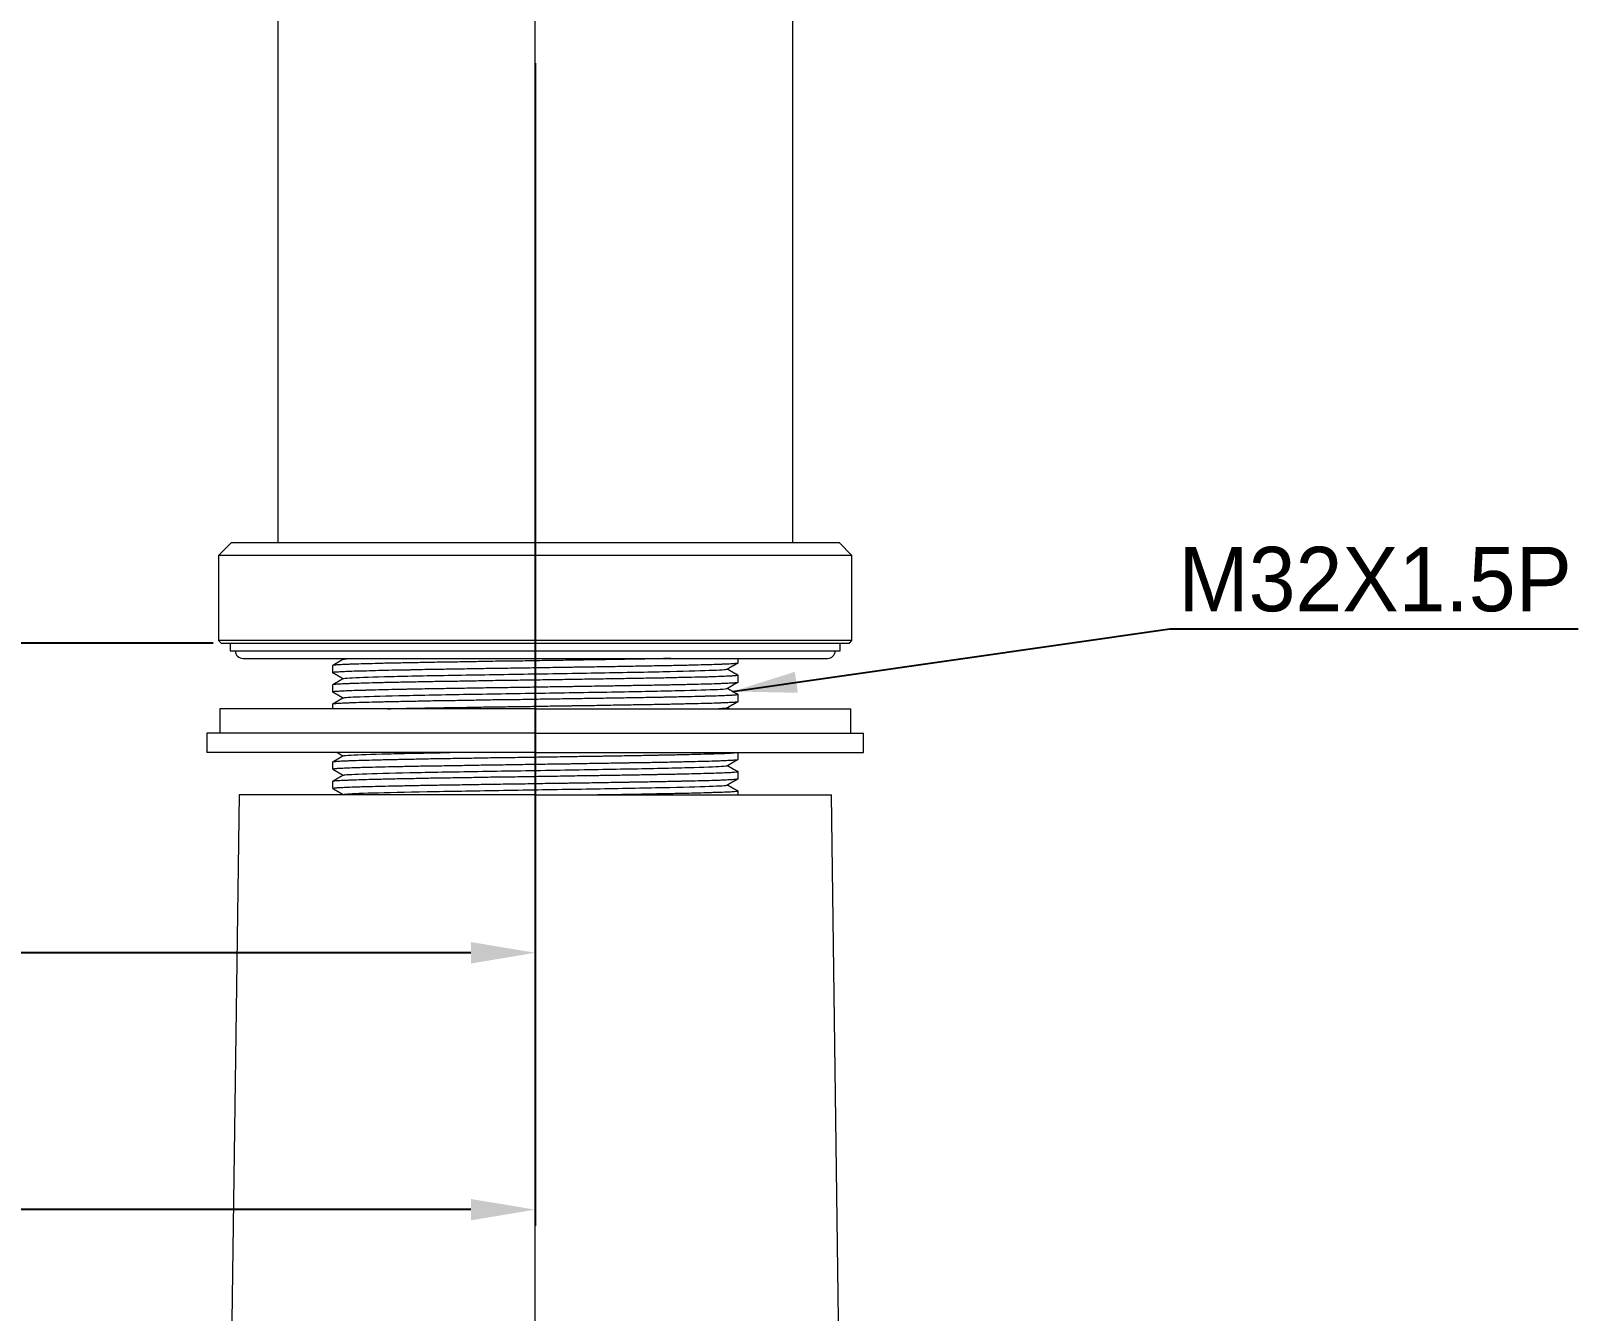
# Model space of a CAD drawing. Extents: x 11219 to 12060, y -16047 to -15452.
# Drawn here: x 11665.8 to 11786, y -15840.7 to -15741.3 of the extents above; entities that cross this region are included whole.
import ezdxf

# ---------------------------------------------------------------- set-up
doc = ezdxf.new("R2010")
doc.units = 0
doc.header["$MEASUREMENT"] = 0
doc.linetypes.add('CENTER', pattern=[47.5, 22, -8.5, 8.5, -8.5])
doc.linetypes.add('CENTER2', pattern=[28.575, 19.05, -3.175, 3.175, -3.175])
doc.layers.get('0').update_dxf_attribs({"color": 3, "linetype": 'CONTINUOUS'})
doc.layers.add('CENTER', color=1, linetype='CENTER2')
doc.layers.add('DIM_', color=6, linetype='CONTINUOUS', lineweight=9)
doc.styles.get("Standard").update_dxf_attribs({"font": 'Gulim.ttf'})
doc.dimstyles.new('사본 STANDARD', dxfattribs={"dimscale": 0, "dimtxt": 5, "dimasz": 5, "dimexe": 1.25, "dimexo": 0.625, "dimtad": 3, "dimtoh": 1, "dimdsep": 46, "dimtxsty": 'Standard', "dimcen": 2.5, "dimclrd": 3, "dimclre": 3, "dimclrt": 4, "dimadec": 0, "dimazin": 0, "dimtfac": 1, "dimtmove": 0, "dimatfit": 3, "dimfxl": 1, "dimtolj": 1, "dimtzin": 0, "dimarcsym": 0})
doc.dimstyles.new('사본(2) STANDARD', dxfattribs={"dimscale": 0, "dimtxt": 5, "dimasz": 5, "dimexe": 1.25, "dimexo": 0.625, "dimgap": 1.5, "dimtad": 3, "dimtih": 1, "dimtoh": 1, "dimdec": 1, "dimzin": 9, "dimdsep": 46, "dimtxsty": 'Standard', "dimcen": 2.5, "dimclrd": 3, "dimclre": 3, "dimclrt": 4, "dimadec": 0, "dimazin": 0, "dimtfac": 1, "dimtdec": 1, "dimtmove": 0, "dimatfit": 3, "dimfxl": 1.25, "dimtfill": 1, "dimtolj": 1, "dimtzin": 0, "dimarcsym": 0})

# ---------------------------------------------------------------- blocks, each defined once
blk = doc.blocks.new('*D21')
at = {"layer": 'DIM_', "color": 3, "lineweight": -2, "transparency": 16777216}
for p, q in [((11606.76, -15683.34), (11553.82, -15683.34)), ((11555.07, -15688.34), (11555.07, -15732.03)), ((11555.07, -15783.86), (11555.07, -15740.17)), ((11679.95, -15788.86), (11553.82, -15788.86))]:
    blk.add_line(p, q, dxfattribs=at)
at = {"layer": 'DIM_', "color": 3, "transparency": 16777216}
for points in [[(11554.24, -15688.34), (11555.9, -15688.34), (11555.07, -15683.34)], [(11554.24, -15783.86), (11555.9, -15783.86), (11555.07, -15788.86)]]:
    blk.add_solid(points, dxfattribs=at)
at = {"layer": 'DIM_', "color": 4, "transparency": 16777216, "insert": (11555.07, -15736.1), "char_height": 5, "attachment_point": 5, "bg_fill": 3, "box_fill_scale": 1.25, "bg_fill_color": 256, "bg_fill_true_color": 13158600, "bg_fill_transparency": 0}
blk.add_mtext('\\A1;105.5', dxfattribs=at)
blk = doc.blocks.new('*D22')
at = {"layer": 'DIM_', "color": 3, "lineweight": -2, "transparency": 16777216}
for p, q in [((11607.38, -15683.96), (11607.38, -15814.16)), ((11704.98, -15743.83), (11704.98, -15814.16)), ((11612.38, -15812.91), (11648.08, -15812.91)), ((11699.98, -15812.91), (11664.28, -15812.91))]:
    blk.add_line(p, q, dxfattribs=at)
at = {"layer": 'DIM_', "color": 3, "transparency": 16777216}
for points in [[(11612.38, -15812.08), (11612.38, -15813.75), (11607.38, -15812.91)], [(11699.98, -15812.08), (11699.98, -15813.75), (11704.98, -15812.91)]]:
    blk.add_solid(points, dxfattribs=at)
at = {"layer": 'DIM_', "color": 4, "transparency": 16777216, "insert": (11656.18, -15812.91), "char_height": 5, "attachment_point": 5, "bg_fill": 3, "box_fill_scale": 1.25, "bg_fill_color": 256, "bg_fill_true_color": 13158600, "bg_fill_transparency": 0}
blk.add_mtext('\\A1;97.6', dxfattribs=at)
blk = doc.blocks.new('*D23')
at = {"layer": 'DIM_', "color": 3, "lineweight": -2, "transparency": 16777216}
for p, q in [((11704.98, -15743.83), (11704.98, -15834.11)), ((11598.15, -15789.49), (11598.15, -15834.11)), ((11603.15, -15832.86), (11641.74, -15832.86)), ((11699.98, -15832.86), (11661.39, -15832.86))]:
    blk.add_line(p, q, dxfattribs=at)
at = {"layer": 'DIM_', "color": 3, "transparency": 16777216}
for points in [[(11603.15, -15832.03), (11603.15, -15833.69), (11598.15, -15832.86)], [(11699.98, -15832.03), (11699.98, -15833.69), (11704.98, -15832.86)]]:
    blk.add_solid(points, dxfattribs=at)
at = {"layer": 'DIM_', "color": 4, "transparency": 16777216, "insert": (11651.56, -15832.86), "char_height": 5, "attachment_point": 5, "bg_fill": 3, "box_fill_scale": 1.25, "bg_fill_color": 256, "bg_fill_true_color": 13158600, "bg_fill_transparency": 0}
blk.add_mtext('\\A1;106.8', dxfattribs=at)

msp = doc.modelspace()

# ---------------------------------------------------------------- linework, layer by layer
at = {"linetype": 'Continuous', "lineweight": 18, "extrusion": (0, 1, 0)}
for p, q in [((11684.98, -15709.06), (11684.98, -15781.06)), ((11724.98, -15781.06), (11724.98, -15709.06)), ((11681.38, -15781.06), (11680.38, -15782.06)), ((11681.38, -15781.06), (11728.58, -15781.06)), ((11729.58, -15782.06), (11728.58, -15781.06)), ((11729.58, -15782.06), (11680.38, -15782.06)), ((11680.38, -15782.06), (11680.38, -15788.66)), ((11729.58, -15788.66), (11729.58, -15782.06)), ((11680.38, -15788.66), (11680.58, -15788.86)), ((11704.98, -15788.66), (11680.38, -15788.66)), ((11680.58, -15788.86), (11704.98, -15788.86)), ((11681.29, -15788.86), (11681.28, -15789.46)), ((11729.58, -15788.66), (11704.98, -15788.66)), ((11704.98, -15788.86), (11729.38, -15788.86)), ((11728.67, -15789.46), (11728.66, -15788.86)), ((11729.38, -15788.86), (11729.58, -15788.66)), ((11681.28, -15789.46), (11704.98, -15789.46)), ((11682.28, -15790.06), (11727.68, -15790.06)), ((11704.98, -15789.46), (11728.67, -15789.46)), ((11720.73, -15790.39), (11720.73, -15790.06)), ((11689.23, -15790.61), (11689.23, -15791.14)), ((11720.73, -15791.89), (11720.73, -15791.36)), ((11689.23, -15792.11), (11689.23, -15792.64)), ((11704.98, -15793.96), (11680.48, -15793.96)), ((11680.48, -15793.96), (11680.48, -15795.86)), ((11689.23, -15793.61), (11689.23, -15793.96)), ((11704.98, -15793.96), (11729.48, -15793.96)), ((11720.73, -15793.39), (11720.73, -15792.86)), ((11729.48, -15795.86), (11729.48, -15793.96)), ((11704.98, -15795.86), (11679.48, -15795.86)), ((11679.48, -15795.86), (11679.48, -15797.36)), ((11704.98, -15795.86), (11730.48, -15795.86)), ((11730.48, -15797.36), (11730.48, -15795.86)), ((11704.98, -15797.36), (11679.48, -15797.36)), ((11704.98, -15797.36), (11730.48, -15797.36)), ((11720.73, -15797.89), (11720.73, -15797.36)), ((11689.23, -15798.11), (11689.23, -15798.64)), ((11689.23, -15799.61), (11689.23, -15800.14)), ((11720.73, -15799.39), (11720.73, -15798.86)), ((11681.98, -15800.66), (11681.37, -15844.66)), ((11704.98, -15800.66), (11681.98, -15800.66)), ((11704.98, -15800.66), (11727.98, -15800.66)), ((11720.73, -15800.66), (11720.73, -15800.36)), ((11728.59, -15844.66), (11727.98, -15800.66))]:
    msp.add_line(p, q, dxfattribs=at)
at = {"linetype": 'Continuous', "lineweight": 13, "extrusion": (0, 1, 0)}
for p, q in [((11704.98, -15790.77), (11704.98, -15790.24)), ((11704.98, -15792.27), (11704.98, -15791.74)), ((11704.98, -15793.77), (11704.98, -15793.24)), ((11704.98, -15795.86), (11704.98, -15793.96)), ((11704.98, -15797.36), (11704.98, -15795.86)), ((11704.98, -15798.27), (11704.98, -15797.74)), ((11704.98, -15799.77), (11704.98, -15799.24))]:
    msp.add_line(p, q, dxfattribs=at)
at = {"linetype": 'Continuous', "lineweight": 18}
for centre, radius, start, end in [((11682.28, -15789.46), 0.6, 180, 270), ((11727.68, -15789.46), 0.6, 270, 0), ((11703.48, -15796.27), 5, 151.045, 152.5113)]:
    msp.add_arc(centre, radius, start, end, dxfattribs=at)
for points in [[(11690.07, -15790.12), (11689.65, -15790.37), (11689.22, -15790.61)], [(11689.95, -15790.06), (11690, -15790.1), (11690.06, -15790.13)], [(11719.88, -15790.89), (11720.31, -15790.64), (11720.73, -15790.4)], [(11689.23, -15791.15), (11689.64, -15791.39), (11690.06, -15791.63)], [(11720.73, -15791.36), (11720.31, -15791.12), (11719.89, -15790.88)], [(11689.22, -15792.65), (11689.64, -15792.89), (11690.06, -15793.13)], [(11690.07, -15791.62), (11689.65, -15791.87), (11689.23, -15792.11)], [(11719.88, -15792.39), (11720.3, -15792.14), (11720.73, -15791.9)], [(11720.73, -15792.86), (11720.31, -15792.62), (11719.89, -15792.38)], [(11690.07, -15793.12), (11689.65, -15793.37), (11689.22, -15793.61)], [(11719.88, -15793.89), (11720.31, -15793.64), (11720.73, -15793.4)], [(11720.04, -15793.96), (11719.97, -15793.92), (11719.89, -15793.88)], [(11689.6, -15797.36), (11689.83, -15797.5), (11690.06, -15797.63)], [(11690.07, -15797.62), (11689.65, -15797.87), (11689.23, -15798.11)], [(11689.22, -15798.65), (11689.64, -15798.89), (11690.06, -15799.13)], [(11719.88, -15798.39), (11720.3, -15798.14), (11720.73, -15797.9)], [(11720.73, -15798.86), (11720.31, -15798.62), (11719.89, -15798.38)], [(11690.07, -15799.12), (11689.65, -15799.37), (11689.22, -15799.61)], [(11719.88, -15799.89), (11720.31, -15799.64), (11720.73, -15799.4)], [(11720.73, -15800.36), (11720.31, -15800.12), (11719.89, -15799.88)], [(11689.23, -15800.15), (11689.64, -15800.39), (11690.06, -15800.63)], [(11690.07, -15800.62), (11690.04, -15800.64), (11690, -15800.66)]]:
    msp.add_open_spline(points, degree=2, dxfattribs=at)
for points, knots in [([(11704.98, -15790.24), (11704.46, -15790.25), (11703.94, -15790.26), (11703.16, -15790.27), (11702.91, -15790.27), (11702.52, -15790.28), (11702.39, -15790.28), (11702.14, -15790.28), (11702.01, -15790.28), (11701.38, -15790.29), (11700.88, -15790.3), (11699.89, -15790.32), (11699.41, -15790.33), (11698.69, -15790.34), (11698.46, -15790.34), (11698.11, -15790.35), (11697.99, -15790.35), (11697.76, -15790.35), (11697.64, -15790.36), (11697.07, -15790.36), (11696.63, -15790.37), (11695.78, -15790.39), (11695.37, -15790.4), (11694.58, -15790.41), (11694.19, -15790.42), (11693.78, -15790.43), (11693.74, -15790.43), (11693.64, -15790.43), (11693.51, -15790.43), (11693.2, -15790.44), (11692.95, -15790.45), (11692.46, -15790.46), (11692.16, -15790.47), (11691.59, -15790.48), (11691.32, -15790.49), (11691.02, -15790.5), (11690.96, -15790.5), (11690.84, -15790.5), (11690.79, -15790.51), (11690.62, -15790.51), (11690.52, -15790.52), (11690.22, -15790.53), (11690.05, -15790.54), (11689.75, -15790.55), (11689.63, -15790.56), (11689.48, -15790.57), (11689.43, -15790.58), (11689.38, -15790.58), (11689.35, -15790.58), (11689.33, -15790.59), (11689.31, -15790.59), (11689.31, -15790.59), (11689.25, -15790.6), (11689.23, -15790.61), (11689.23, -15790.61)], [0, 0, 0, 0, 0.062535, 0.062535, 0.093803, 0.093803, 0.109436, 0.109436, 0.12507, 0.12507, 0.187605, 0.187605, 0.25014, 0.25014, 0.281408, 0.281408, 0.297042, 0.297042, 0.312676, 0.312676, 0.375211, 0.375211, 0.437746, 0.437746, 0.500281, 0.500281, 0.508098, 0.508098, 0.515915, 0.531548, 0.562816, 0.562816, 0.625351, 0.625351, 0.687886, 0.687886, 0.70352, 0.70352, 0.719154, 0.719154, 0.750421, 0.750421, 0.812956, 0.812956, 0.875491, 0.875491, 0.906759, 0.906759, 0.922393, 0.93021, 0.93021, 0.938027, 0.938027, 1, 1, 1, 1]), ([(11690.07, -15790.12), (11690.08, -15790.12), (11690.15, -15790.1), (11690.38, -15790.08), (11690.62, -15790.06)], [0, 0, 0, 0, 0.284612, 1, 1, 1, 1]), ([(11715.51, -15790.06), (11715.5, -15790.06), (11715.49, -15790.06), (11715.12, -15790.07), (11714.75, -15790.08), (11713.98, -15790.09), (11713.59, -15790.1), (11712.77, -15790.12), (11712.35, -15790.12), (11711.87, -15790.13), (11711.81, -15790.13), (11711.7, -15790.13), (11711.65, -15790.13), (11711.48, -15790.14), (11711.16, -15790.14), (11710.82, -15790.15), (11710.15, -15790.16), (11709.25, -15790.17), (11708.32, -15790.19), (11707.61, -15790.2), (11707.38, -15790.2), (11707.02, -15790.21), (11706.9, -15790.21), (11706.66, -15790.21), (11706.54, -15790.22), (11705.94, -15790.22), (11705.46, -15790.23), (11704.98, -15790.24)], [0, 0, 0, 0, 0.004666, 0.004666, 0.129082, 0.129082, 0.253499, 0.253499, 0.377916, 0.377916, 0.393468, 0.393468, 0.40902, 0.40902, 0.440124, 0.502333, 0.502333, 0.62675, 0.751166, 0.751166, 0.813375, 0.813375, 0.844479, 0.844479, 0.875583, 0.875583, 1, 1, 1, 1]), ([(11704.98, -15790.77), (11705.5, -15790.76), (11706.01, -15790.75), (11706.79, -15790.74), (11707.05, -15790.74), (11707.43, -15790.73), (11707.56, -15790.73), (11707.82, -15790.73), (11707.94, -15790.72), (11708.58, -15790.71), (11709.08, -15790.71), (11710.06, -15790.69), (11710.54, -15790.68), (11711.26, -15790.67), (11711.5, -15790.67), (11711.85, -15790.66), (11711.96, -15790.66), (11712.2, -15790.66), (11712.31, -15790.65), (11712.88, -15790.64), (11713.32, -15790.64), (11714.17, -15790.62), (11714.58, -15790.61), (11715.38, -15790.6), (11715.76, -15790.59), (11716.17, -15790.58), (11716.22, -15790.58), (11716.31, -15790.58), (11716.44, -15790.58), (11716.75, -15790.57), (11717, -15790.56), (11717.49, -15790.55), (11717.8, -15790.54), (11718.37, -15790.53), (11718.63, -15790.52), (11718.93, -15790.51), (11718.99, -15790.51), (11719.11, -15790.5), (11719.17, -15790.5), (11719.33, -15790.5), (11719.44, -15790.49), (11719.73, -15790.48), (11719.9, -15790.47), (11720.2, -15790.46), (11720.33, -15790.45), (11720.48, -15790.44), (11720.52, -15790.43), (11720.58, -15790.43), (11720.6, -15790.42), (11720.62, -15790.42), (11720.64, -15790.42), (11720.65, -15790.42), (11720.7, -15790.41), (11720.73, -15790.4), (11720.73, -15790.39)], [0, 0, 0, 0, 0.062535, 0.062535, 0.093803, 0.093803, 0.109437, 0.109437, 0.12507, 0.12507, 0.187606, 0.187606, 0.250141, 0.250141, 0.281409, 0.281409, 0.297042, 0.297042, 0.312676, 0.312676, 0.375211, 0.375211, 0.437747, 0.437747, 0.500282, 0.500282, 0.508099, 0.508099, 0.515916, 0.531549, 0.562817, 0.562817, 0.625352, 0.625352, 0.687888, 0.687888, 0.703521, 0.703521, 0.719155, 0.719155, 0.750423, 0.750423, 0.812958, 0.812958, 0.875493, 0.875493, 0.906761, 0.906761, 0.922395, 0.930212, 0.930212, 0.938028, 0.938028, 1, 1, 1, 1]), ([(11689.23, -15791.14), (11689.23, -15791.14), (11689.23, -15791.14), (11689.23, -15791.14), (11689.25, -15791.13), (11689.35, -15791.11), (11689.43, -15791.11), (11689.56, -15791.1), (11689.58, -15791.09), (11689.64, -15791.09), (11689.67, -15791.09), (11689.76, -15791.08), (11689.83, -15791.08), (11690.06, -15791.07), (11690.41, -15791.05), (11690.84, -15791.03), (11691.21, -15791.02), (11691.34, -15791.02), (11691.54, -15791.01), (11691.6, -15791.01), (11691.71, -15791.01), (11691.74, -15791.01), (11691.81, -15791.01), (11692.14, -15791), (11692.48, -15790.99), (11693.13, -15790.97), (11693.48, -15790.96), (11694.2, -15790.95), (11694.58, -15790.94), (11695.09, -15790.93), (11695.19, -15790.93), (11695.39, -15790.93), (11695.7, -15790.92), (11696.02, -15790.91), (11696.66, -15790.9), (11697.1, -15790.89), (11698.01, -15790.88), (11698.47, -15790.87), (11699.18, -15790.86), (11699.42, -15790.86), (11699.73, -15790.85), (11699.79, -15790.85), (11699.91, -15790.85), (11699.98, -15790.85), (11700.16, -15790.84), (11700.28, -15790.84), (11700.9, -15790.83), (11701.4, -15790.82), (11702.41, -15790.81), (11702.92, -15790.8), (11703.94, -15790.79), (11704.46, -15790.78), (11704.98, -15790.77)], [0, 0, 0, 0, 0.000563, 0.000563, 0.063028, 0.063028, 0.125493, 0.125493, 0.141109, 0.141109, 0.156725, 0.156725, 0.187957, 0.187957, 0.250422, 0.312887, 0.312887, 0.344119, 0.344119, 0.359736, 0.359736, 0.367544, 0.367544, 0.375352, 0.437817, 0.437817, 0.500281, 0.500281, 0.562746, 0.562746, 0.578362, 0.578362, 0.593979, 0.625211, 0.625211, 0.687676, 0.687676, 0.750141, 0.750141, 0.781373, 0.781373, 0.789181, 0.789181, 0.796989, 0.796989, 0.812606, 0.812606, 0.87507, 0.87507, 0.937535, 0.937535, 1, 1, 1, 1]), ([(11690.07, -15791.62), (11690.1, -15791.6), (11690.56, -15791.55), (11692.94, -15791.47), (11697.69, -15791.37), (11703.64, -15791.28), (11709.81, -15791.18), (11715.18, -15791.08), (11718.88, -15790.98), (11719.83, -15790.92), (11719.88, -15790.89), (11719.88, -15790.89)], [0, 0, 0, 0, 0.075429, 0.207493, 0.339557, 0.47162, 0.603684, 0.735748, 0.867811, 0.999875, 1, 1, 1, 1]), ([(11720.73, -15791.36), (11720.73, -15791.36), (11720.73, -15791.36), (11720.73, -15791.37), (11720.7, -15791.38), (11720.6, -15791.4), (11720.52, -15791.4), (11720.4, -15791.41), (11720.37, -15791.42), (11720.31, -15791.42), (11720.28, -15791.42), (11720.19, -15791.43), (11720.12, -15791.43), (11719.89, -15791.44), (11719.72, -15791.45), (11719.33, -15791.47), (11719.11, -15791.47), (11718.74, -15791.49), (11718.62, -15791.49), (11718.42, -15791.5), (11718.35, -15791.5), (11718.25, -15791.5), (11718.21, -15791.5), (11718.14, -15791.5), (11717.82, -15791.51), (11717.47, -15791.52), (11716.82, -15791.54), (11716.48, -15791.54), (11715.75, -15791.56), (11715.37, -15791.57), (11714.87, -15791.58), (11714.77, -15791.58), (11714.56, -15791.58), (11714.25, -15791.59), (11713.94, -15791.59), (11713.29, -15791.61), (11712.41, -15791.62), (11711.48, -15791.64), (11710.77, -15791.65), (11710.53, -15791.65), (11710.22, -15791.66), (11710.16, -15791.66), (11710.04, -15791.66), (11709.98, -15791.66), (11709.79, -15791.66), (11709.67, -15791.67), (11709.05, -15791.68), (11708.55, -15791.68), (11707.54, -15791.7), (11707.04, -15791.71), (11706.01, -15791.72), (11705.5, -15791.73), (11704.98, -15791.74)], [0, 0, 0, 0, 0.000593, 0.000593, 0.063056, 0.063056, 0.125519, 0.125519, 0.141135, 0.141135, 0.15675, 0.15675, 0.187982, 0.187982, 0.250445, 0.250445, 0.312908, 0.312908, 0.344139, 0.344139, 0.359755, 0.359755, 0.367563, 0.367563, 0.375371, 0.437834, 0.437834, 0.500297, 0.500297, 0.562759, 0.562759, 0.578375, 0.578375, 0.593991, 0.625222, 0.625222, 0.687685, 0.750148, 0.750148, 0.78138, 0.78138, 0.789188, 0.789188, 0.796995, 0.796995, 0.812611, 0.812611, 0.875074, 0.875074, 0.937537, 0.937537, 1, 1, 1, 1]), ([(11704.98, -15791.74), (11704.46, -15791.75), (11703.94, -15791.75), (11703.16, -15791.77), (11702.91, -15791.77), (11702.52, -15791.78), (11702.39, -15791.78), (11702.14, -15791.78), (11702.01, -15791.78), (11701.38, -15791.79), (11700.38, -15791.81), (11699.41, -15791.83), (11698.69, -15791.84), (11698.46, -15791.84), (11698.11, -15791.85), (11697.99, -15791.85), (11697.76, -15791.85), (11697.64, -15791.85), (11697.07, -15791.86), (11696.63, -15791.87), (11695.78, -15791.89), (11695.37, -15791.9), (11694.58, -15791.91), (11694.19, -15791.92), (11693.78, -15791.93), (11693.74, -15791.93), (11693.64, -15791.93), (11693.51, -15791.93), (11693.2, -15791.94), (11692.95, -15791.95), (11692.46, -15791.96), (11692.16, -15791.97), (11691.59, -15791.98), (11691.32, -15791.99), (11691.02, -15792), (11690.96, -15792), (11690.84, -15792.01), (11690.79, -15792.01), (11690.62, -15792.01), (11690.52, -15792.02), (11690.22, -15792.03), (11690.05, -15792.04), (11689.75, -15792.05), (11689.63, -15792.06), (11689.48, -15792.07), (11689.43, -15792.08), (11689.38, -15792.08), (11689.35, -15792.08), (11689.33, -15792.09), (11689.31, -15792.09), (11689.31, -15792.09), (11689.25, -15792.1), (11689.23, -15792.11), (11689.23, -15792.11)], [0, 0, 0, 0, 0.062535, 0.062535, 0.093803, 0.093803, 0.109437, 0.109437, 0.12507, 0.12507, 0.187606, 0.250141, 0.250141, 0.281409, 0.281409, 0.297042, 0.297042, 0.312676, 0.312676, 0.375211, 0.375211, 0.437747, 0.437747, 0.500282, 0.500282, 0.508099, 0.508099, 0.515916, 0.531549, 0.562817, 0.562817, 0.625352, 0.625352, 0.687888, 0.687888, 0.703521, 0.703521, 0.719155, 0.719155, 0.750423, 0.750423, 0.812958, 0.812958, 0.875493, 0.875493, 0.906761, 0.906761, 0.922395, 0.930212, 0.930212, 0.938028, 0.938028, 1, 1, 1, 1]), ([(11689.23, -15792.64), (11689.23, -15792.64), (11689.23, -15792.64), (11689.23, -15792.64), (11689.25, -15792.63), (11689.35, -15792.61), (11689.43, -15792.61), (11689.56, -15792.6), (11689.58, -15792.59), (11689.64, -15792.59), (11689.67, -15792.59), (11689.76, -15792.58), (11689.83, -15792.58), (11690.06, -15792.57), (11690.23, -15792.56), (11690.63, -15792.54), (11690.84, -15792.54), (11691.21, -15792.52), (11691.34, -15792.52), (11691.54, -15792.51), (11691.6, -15792.51), (11691.71, -15792.51), (11691.74, -15792.51), (11691.81, -15792.51), (11692.14, -15792.5), (11692.48, -15792.49), (11693.13, -15792.47), (11693.48, -15792.46), (11694.2, -15792.45), (11694.58, -15792.44), (11695.09, -15792.43), (11695.19, -15792.43), (11695.39, -15792.43), (11695.7, -15792.42), (11696.02, -15792.41), (11696.66, -15792.4), (11697.54, -15792.39), (11698.47, -15792.37), (11699.18, -15792.36), (11699.42, -15792.36), (11699.73, -15792.35), (11699.79, -15792.35), (11699.91, -15792.35), (11699.98, -15792.35), (11700.16, -15792.34), (11700.28, -15792.34), (11700.9, -15792.33), (11701.4, -15792.32), (11702.41, -15792.31), (11702.92, -15792.3), (11703.94, -15792.29), (11704.46, -15792.28), (11704.98, -15792.27)], [0, 0, 0, 0, 0.000562, 0.000562, 0.063027, 0.063027, 0.125492, 0.125492, 0.141108, 0.141108, 0.156725, 0.156725, 0.187957, 0.187957, 0.250422, 0.250422, 0.312887, 0.312887, 0.344119, 0.344119, 0.359735, 0.359735, 0.367543, 0.367543, 0.375352, 0.437816, 0.437816, 0.500281, 0.500281, 0.562746, 0.562746, 0.578362, 0.578362, 0.593979, 0.625211, 0.625211, 0.687676, 0.750141, 0.750141, 0.781373, 0.781373, 0.789181, 0.789181, 0.796989, 0.796989, 0.812605, 0.812605, 0.87507, 0.87507, 0.937535, 0.937535, 1, 1, 1, 1]), ([(11690.07, -15793.12), (11690.12, -15793.09), (11691.03, -15793.03), (11694.65, -15792.93), (11699.99, -15792.83), (11706.15, -15792.74), (11712.12, -15792.64), (11716.91, -15792.54), (11719.37, -15792.46), (11719.85, -15792.41), (11719.88, -15792.39)], [0, 0, 0, 0, 0.128634, 0.260697, 0.392761, 0.524825, 0.656888, 0.788952, 0.921016, 1, 1, 1, 1]), ([(11704.98, -15792.27), (11705.5, -15792.26), (11706.01, -15792.25), (11706.79, -15792.24), (11707.05, -15792.24), (11707.43, -15792.23), (11707.56, -15792.23), (11707.82, -15792.23), (11707.94, -15792.22), (11708.58, -15792.21), (11709.58, -15792.2), (11710.54, -15792.18), (11711.26, -15792.17), (11711.5, -15792.17), (11711.85, -15792.16), (11711.96, -15792.16), (11712.2, -15792.16), (11712.31, -15792.15), (11712.88, -15792.14), (11713.32, -15792.14), (11714.17, -15792.12), (11714.58, -15792.11), (11715.38, -15792.1), (11715.76, -15792.09), (11716.17, -15792.08), (11716.22, -15792.08), (11716.31, -15792.08), (11716.44, -15792.07), (11716.75, -15792.07), (11717, -15792.06), (11717.49, -15792.05), (11717.8, -15792.04), (11718.37, -15792.03), (11718.63, -15792.02), (11718.93, -15792.01), (11718.99, -15792.01), (11719.11, -15792), (11719.17, -15792), (11719.33, -15792), (11719.44, -15791.99), (11719.73, -15791.98), (11719.9, -15791.97), (11720.2, -15791.96), (11720.33, -15791.95), (11720.48, -15791.94), (11720.52, -15791.93), (11720.58, -15791.93), (11720.6, -15791.92), (11720.62, -15791.92), (11720.64, -15791.92), (11720.65, -15791.92), (11720.7, -15791.91), (11720.73, -15791.9), (11720.73, -15791.89)], [0, 0, 0, 0, 0.062535, 0.062535, 0.093803, 0.093803, 0.109437, 0.109437, 0.12507, 0.12507, 0.187605, 0.250141, 0.250141, 0.281408, 0.281408, 0.297042, 0.297042, 0.312676, 0.312676, 0.375211, 0.375211, 0.437746, 0.437746, 0.500281, 0.500281, 0.508098, 0.508098, 0.515915, 0.531549, 0.562816, 0.562816, 0.625352, 0.625352, 0.687887, 0.687887, 0.703521, 0.703521, 0.719154, 0.719154, 0.750422, 0.750422, 0.812957, 0.812957, 0.875492, 0.875492, 0.90676, 0.90676, 0.922394, 0.930211, 0.930211, 0.938027, 0.938027, 1, 1, 1, 1]), ([(11704.98, -15793.24), (11704.46, -15793.25), (11703.94, -15793.26), (11703.16, -15793.27), (11702.91, -15793.27), (11702.52, -15793.28), (11702.39, -15793.28), (11702.14, -15793.28), (11702.01, -15793.28), (11701.38, -15793.29), (11700.88, -15793.3), (11699.89, -15793.32), (11699.41, -15793.32), (11698.69, -15793.34), (11698.46, -15793.34), (11698.11, -15793.35), (11697.99, -15793.35), (11697.76, -15793.35), (11697.64, -15793.35), (11697.07, -15793.36), (11696.63, -15793.37), (11695.78, -15793.39), (11695.37, -15793.4), (11694.58, -15793.41), (11694.19, -15793.42), (11693.78, -15793.43), (11693.74, -15793.43), (11693.64, -15793.43), (11693.51, -15793.43), (11693.2, -15793.44), (11692.95, -15793.45), (11692.46, -15793.46), (11692.16, -15793.47), (11691.59, -15793.48), (11691.32, -15793.49), (11691.02, -15793.5), (11690.96, -15793.5), (11690.84, -15793.5), (11690.79, -15793.51), (11690.62, -15793.51), (11690.52, -15793.52), (11690.22, -15793.53), (11690.05, -15793.54), (11689.75, -15793.55), (11689.63, -15793.56), (11689.48, -15793.57), (11689.43, -15793.58), (11689.38, -15793.58), (11689.35, -15793.58), (11689.33, -15793.59), (11689.31, -15793.59), (11689.31, -15793.59), (11689.25, -15793.6), (11689.23, -15793.61), (11689.23, -15793.61)], [0, 0, 0, 0, 0.062535, 0.062535, 0.093803, 0.093803, 0.109437, 0.109437, 0.12507, 0.12507, 0.187606, 0.187606, 0.250141, 0.250141, 0.281408, 0.281408, 0.297042, 0.297042, 0.312676, 0.312676, 0.375211, 0.375211, 0.437746, 0.437746, 0.500281, 0.500281, 0.508098, 0.508098, 0.515915, 0.531549, 0.562817, 0.562817, 0.625352, 0.625352, 0.687887, 0.687887, 0.703521, 0.703521, 0.719155, 0.719155, 0.750422, 0.750422, 0.812957, 0.812957, 0.875493, 0.875493, 0.90676, 0.90676, 0.922394, 0.930211, 0.930211, 0.938028, 0.938028, 1, 1, 1, 1]), ([(11693.5, -15793.96), (11693.61, -15793.96), (11693.72, -15793.96), (11694.2, -15793.95), (11694.58, -15793.94), (11695.09, -15793.93), (11695.19, -15793.93), (11695.39, -15793.93), (11695.7, -15793.92), (11696.02, -15793.91), (11696.66, -15793.9), (11697.1, -15793.89), (11698.01, -15793.88), (11698.47, -15793.87), (11699.18, -15793.86), (11699.42, -15793.86), (11699.73, -15793.85), (11699.79, -15793.85), (11699.91, -15793.85), (11699.98, -15793.85), (11700.16, -15793.84), (11700.28, -15793.84), (11700.9, -15793.83), (11701.4, -15793.82), (11702.41, -15793.81), (11702.92, -15793.8), (11703.94, -15793.79), (11704.46, -15793.78), (11704.98, -15793.77)], [0, 0, 0, 0, 0.038693, 0.038693, 0.158856, 0.158856, 0.188897, 0.188897, 0.218938, 0.279019, 0.279019, 0.399183, 0.399183, 0.519346, 0.519346, 0.579428, 0.579428, 0.594448, 0.594448, 0.609469, 0.609469, 0.63951, 0.63951, 0.759673, 0.759673, 0.879837, 0.879837, 1, 1, 1, 1]), ([(11720.73, -15792.86), (11720.73, -15792.86), (11720.73, -15792.86), (11720.73, -15792.87), (11720.7, -15792.88), (11720.6, -15792.9), (11720.52, -15792.9), (11720.4, -15792.91), (11720.37, -15792.91), (11720.31, -15792.92), (11720.28, -15792.92), (11720.19, -15792.93), (11720.12, -15792.93), (11719.89, -15792.94), (11719.55, -15792.96), (11719.11, -15792.97), (11718.74, -15792.99), (11718.62, -15792.99), (11718.42, -15793), (11718.35, -15793), (11718.25, -15793), (11718.21, -15793), (11718.14, -15793), (11717.82, -15793.01), (11717.47, -15793.02), (11716.82, -15793.04), (11716.48, -15793.04), (11715.75, -15793.06), (11715.37, -15793.07), (11714.87, -15793.08), (11714.77, -15793.08), (11714.56, -15793.08), (11714.25, -15793.09), (11713.94, -15793.09), (11713.29, -15793.11), (11712.85, -15793.11), (11711.95, -15793.13), (11711.48, -15793.14), (11710.77, -15793.15), (11710.53, -15793.15), (11710.22, -15793.16), (11710.16, -15793.16), (11710.04, -15793.16), (11709.98, -15793.16), (11709.79, -15793.17), (11709.67, -15793.17), (11709.05, -15793.18), (11708.55, -15793.18), (11707.54, -15793.2), (11707.04, -15793.21), (11706.01, -15793.22), (11705.5, -15793.23), (11704.98, -15793.24)], [0, 0, 0, 0, 0.000562, 0.000562, 0.063027, 0.063027, 0.125492, 0.125492, 0.141108, 0.141108, 0.156724, 0.156724, 0.187957, 0.187957, 0.250422, 0.312886, 0.312886, 0.344119, 0.344119, 0.359735, 0.359735, 0.367543, 0.367543, 0.375351, 0.437816, 0.437816, 0.500281, 0.500281, 0.562746, 0.562746, 0.578362, 0.578362, 0.593978, 0.625211, 0.625211, 0.687676, 0.687676, 0.750141, 0.750141, 0.781373, 0.781373, 0.789181, 0.789181, 0.796989, 0.796989, 0.812605, 0.812605, 0.87507, 0.87507, 0.937535, 0.937535, 1, 1, 1, 1]), ([(11704.98, -15793.77), (11705.5, -15793.76), (11706.01, -15793.75), (11706.79, -15793.74), (11707.05, -15793.74), (11707.43, -15793.73), (11707.56, -15793.73), (11707.82, -15793.73), (11707.94, -15793.72), (11708.58, -15793.71), (11709.08, -15793.71), (11710.06, -15793.69), (11710.54, -15793.68), (11711.26, -15793.67), (11711.5, -15793.67), (11711.85, -15793.66), (11711.96, -15793.66), (11712.2, -15793.66), (11712.31, -15793.65), (11712.88, -15793.64), (11713.32, -15793.64), (11714.17, -15793.62), (11714.58, -15793.61), (11715.38, -15793.6), (11715.76, -15793.59), (11716.17, -15793.58), (11716.22, -15793.58), (11716.31, -15793.58), (11716.44, -15793.57), (11716.75, -15793.57), (11717, -15793.56), (11717.49, -15793.55), (11717.8, -15793.54), (11718.37, -15793.53), (11718.63, -15793.52), (11718.93, -15793.51), (11718.99, -15793.51), (11719.11, -15793.5), (11719.17, -15793.5), (11719.33, -15793.5), (11719.44, -15793.49), (11719.73, -15793.48), (11719.9, -15793.47), (11720.2, -15793.46), (11720.33, -15793.45), (11720.48, -15793.44), (11720.52, -15793.43), (11720.58, -15793.43), (11720.6, -15793.43), (11720.62, -15793.42), (11720.64, -15793.42), (11720.65, -15793.42), (11720.7, -15793.41), (11720.73, -15793.4), (11720.73, -15793.39)], [0, 0, 0, 0, 0.062535, 0.062535, 0.093803, 0.093803, 0.109436, 0.109436, 0.12507, 0.12507, 0.187605, 0.187605, 0.250141, 0.250141, 0.281408, 0.281408, 0.297042, 0.297042, 0.312676, 0.312676, 0.375211, 0.375211, 0.437746, 0.437746, 0.500281, 0.500281, 0.508098, 0.508098, 0.515915, 0.531549, 0.562816, 0.562816, 0.625351, 0.625351, 0.687886, 0.687886, 0.70352, 0.70352, 0.719154, 0.719154, 0.750422, 0.750422, 0.812957, 0.812957, 0.875492, 0.875492, 0.906759, 0.906759, 0.922393, 0.93021, 0.93021, 0.938027, 0.938027, 1, 1, 1, 1]), ([(11718.95, -15793.96), (11719.38, -15793.94), (11719.76, -15793.92), (11719.87, -15793.89), (11719.88, -15793.89)], [0, 0, 0, 0, 0.755323, 1, 1, 1, 1]), ([(11690.07, -15797.62), (11690.11, -15797.6), (11690.63, -15797.55), (11693.21, -15797.46), (11696.47, -15797.4), (11698.31, -15797.36), (11698.34, -15797.36)], [0, 0, 0, 0, 0.241132, 0.617671, 0.99421, 1, 1, 1, 1]), ([(11720.73, -15797.36), (11720.73, -15797.36), (11720.73, -15797.36), (11720.73, -15797.37), (11720.7, -15797.38), (11720.6, -15797.4), (11720.52, -15797.4), (11720.4, -15797.41), (11720.37, -15797.42), (11720.31, -15797.42), (11720.28, -15797.42), (11720.19, -15797.43), (11720.12, -15797.43), (11719.89, -15797.44), (11719.72, -15797.45), (11719.33, -15797.47), (11719.11, -15797.47), (11718.74, -15797.49), (11718.62, -15797.49), (11718.42, -15797.5), (11718.35, -15797.5), (11718.25, -15797.5), (11718.21, -15797.5), (11718.14, -15797.5), (11717.82, -15797.51), (11717.47, -15797.52), (11716.82, -15797.54), (11716.48, -15797.54), (11715.75, -15797.56), (11715.37, -15797.57), (11714.87, -15797.58), (11714.77, -15797.58), (11714.56, -15797.58), (11714.25, -15797.59), (11713.94, -15797.59), (11713.29, -15797.61), (11712.41, -15797.62), (11711.48, -15797.64), (11710.77, -15797.65), (11710.53, -15797.65), (11710.22, -15797.66), (11710.16, -15797.66), (11710.04, -15797.66), (11709.98, -15797.66), (11709.79, -15797.66), (11709.67, -15797.67), (11709.05, -15797.68), (11708.55, -15797.68), (11707.54, -15797.7), (11707.04, -15797.71), (11706.01, -15797.72), (11705.5, -15797.73), (11704.98, -15797.74)], [0, 0, 0, 0, 0.000563, 0.000563, 0.063028, 0.063028, 0.125493, 0.125493, 0.141109, 0.141109, 0.156725, 0.156725, 0.187957, 0.187957, 0.250422, 0.250422, 0.312887, 0.312887, 0.344119, 0.344119, 0.359736, 0.359736, 0.367544, 0.367544, 0.375352, 0.437817, 0.437817, 0.500281, 0.500281, 0.562746, 0.562746, 0.578362, 0.578362, 0.593979, 0.625211, 0.625211, 0.687676, 0.750141, 0.750141, 0.781373, 0.781373, 0.789181, 0.789181, 0.796989, 0.796989, 0.812606, 0.812606, 0.87507, 0.87507, 0.937535, 0.937535, 1, 1, 1, 1]), ([(11704.98, -15797.74), (11704.46, -15797.75), (11703.94, -15797.75), (11703.16, -15797.77), (11702.91, -15797.77), (11702.52, -15797.78), (11702.39, -15797.78), (11702.14, -15797.78), (11702.01, -15797.78), (11701.38, -15797.79), (11700.38, -15797.81), (11699.41, -15797.83), (11698.69, -15797.84), (11698.46, -15797.84), (11698.11, -15797.85), (11697.99, -15797.85), (11697.76, -15797.85), (11697.64, -15797.85), (11697.07, -15797.86), (11696.63, -15797.87), (11695.78, -15797.89), (11695.37, -15797.9), (11694.58, -15797.91), (11694.19, -15797.92), (11693.78, -15797.93), (11693.74, -15797.93), (11693.64, -15797.93), (11693.51, -15797.93), (11693.2, -15797.94), (11692.95, -15797.95), (11692.46, -15797.96), (11692.16, -15797.97), (11691.59, -15797.98), (11691.32, -15797.99), (11691.02, -15798), (11690.96, -15798), (11690.84, -15798.01), (11690.79, -15798.01), (11690.62, -15798.01), (11690.52, -15798.02), (11690.22, -15798.03), (11690.05, -15798.04), (11689.75, -15798.05), (11689.63, -15798.06), (11689.48, -15798.07), (11689.43, -15798.08), (11689.38, -15798.08), (11689.35, -15798.08), (11689.33, -15798.09), (11689.31, -15798.09), (11689.31, -15798.09), (11689.25, -15798.1), (11689.23, -15798.11), (11689.23, -15798.11)], [0, 0, 0, 0, 0.062535, 0.062535, 0.093803, 0.093803, 0.109436, 0.109436, 0.12507, 0.12507, 0.187605, 0.25014, 0.25014, 0.281408, 0.281408, 0.297042, 0.297042, 0.312676, 0.312676, 0.375211, 0.375211, 0.437746, 0.437746, 0.500281, 0.500281, 0.508098, 0.508098, 0.515915, 0.531548, 0.562816, 0.562816, 0.625351, 0.625351, 0.687886, 0.687886, 0.70352, 0.70352, 0.719154, 0.719154, 0.750421, 0.750421, 0.812956, 0.812956, 0.875491, 0.875491, 0.906759, 0.906759, 0.922393, 0.93021, 0.93021, 0.938027, 0.938027, 1, 1, 1, 1]), ([(11689.23, -15798.64), (11689.23, -15798.64), (11689.23, -15798.64), (11689.23, -15798.64), (11689.25, -15798.63), (11689.35, -15798.61), (11689.43, -15798.61), (11689.56, -15798.6), (11689.58, -15798.59), (11689.64, -15798.59), (11689.67, -15798.59), (11689.76, -15798.58), (11689.83, -15798.58), (11690.06, -15798.57), (11690.23, -15798.56), (11690.63, -15798.54), (11690.84, -15798.54), (11691.21, -15798.52), (11691.34, -15798.52), (11691.54, -15798.51), (11691.6, -15798.51), (11691.71, -15798.51), (11691.74, -15798.51), (11691.81, -15798.51), (11692.14, -15798.5), (11692.48, -15798.49), (11693.13, -15798.47), (11693.48, -15798.46), (11694.2, -15798.45), (11694.58, -15798.44), (11695.09, -15798.43), (11695.19, -15798.43), (11695.39, -15798.43), (11695.7, -15798.42), (11696.02, -15798.41), (11696.66, -15798.4), (11697.54, -15798.39), (11698.47, -15798.37), (11699.18, -15798.36), (11699.42, -15798.36), (11699.73, -15798.35), (11699.79, -15798.35), (11699.91, -15798.35), (11699.98, -15798.35), (11700.16, -15798.34), (11700.28, -15798.34), (11700.9, -15798.33), (11701.4, -15798.32), (11702.41, -15798.31), (11702.92, -15798.3), (11703.94, -15798.28), (11704.46, -15798.28), (11704.98, -15798.27)], [0, 0, 0, 0, 0.000593, 0.000593, 0.063056, 0.063056, 0.125519, 0.125519, 0.141134, 0.141134, 0.15675, 0.15675, 0.187982, 0.187982, 0.250445, 0.250445, 0.312908, 0.312908, 0.344139, 0.344139, 0.359755, 0.359755, 0.367563, 0.367563, 0.37537, 0.437833, 0.437833, 0.500296, 0.500296, 0.562759, 0.562759, 0.578375, 0.578375, 0.593991, 0.625222, 0.625222, 0.687685, 0.750148, 0.750148, 0.78138, 0.78138, 0.789188, 0.789188, 0.796995, 0.796995, 0.812611, 0.812611, 0.875074, 0.875074, 0.937537, 0.937537, 1, 1, 1, 1]), ([(11690.07, -15799.12), (11690.07, -15799.12), (11690.15, -15799.09), (11691.18, -15799.02), (11694.97, -15798.92), (11700.39, -15798.83), (11706.57, -15798.73), (11712.49, -15798.63), (11717.18, -15798.53), (11719.44, -15798.45), (11719.85, -15798.4), (11719.88, -15798.39)], [0, 0, 0, 0, 0.005712, 0.137759, 0.269806, 0.401853, 0.533899, 0.665946, 0.797993, 0.93004, 1, 1, 1, 1]), ([(11704.98, -15798.27), (11705.5, -15798.26), (11706.01, -15798.25), (11706.79, -15798.24), (11707.05, -15798.24), (11707.43, -15798.23), (11707.56, -15798.23), (11707.82, -15798.23), (11707.94, -15798.22), (11708.58, -15798.21), (11709.58, -15798.2), (11710.54, -15798.18), (11711.26, -15798.17), (11711.5, -15798.17), (11711.85, -15798.16), (11711.96, -15798.16), (11712.2, -15798.16), (11712.31, -15798.15), (11712.88, -15798.14), (11713.32, -15798.14), (11714.17, -15798.12), (11714.58, -15798.11), (11715.38, -15798.1), (11715.76, -15798.09), (11716.17, -15798.08), (11716.22, -15798.08), (11716.31, -15798.08), (11716.44, -15798.07), (11716.75, -15798.07), (11717, -15798.06), (11717.49, -15798.05), (11717.8, -15798.04), (11718.37, -15798.03), (11718.63, -15798.02), (11718.93, -15798.01), (11718.99, -15798.01), (11719.11, -15798), (11719.17, -15798), (11719.33, -15798), (11719.44, -15797.99), (11719.73, -15797.98), (11719.9, -15797.97), (11720.2, -15797.96), (11720.33, -15797.95), (11720.48, -15797.94), (11720.52, -15797.93), (11720.58, -15797.93), (11720.6, -15797.92), (11720.62, -15797.92), (11720.64, -15797.92), (11720.65, -15797.92), (11720.7, -15797.91), (11720.73, -15797.9), (11720.73, -15797.89)], [0, 0, 0, 0, 0.062535, 0.062535, 0.093803, 0.093803, 0.109436, 0.109436, 0.12507, 0.12507, 0.187605, 0.250141, 0.250141, 0.281408, 0.281408, 0.297042, 0.297042, 0.312676, 0.312676, 0.375211, 0.375211, 0.437746, 0.437746, 0.500281, 0.500281, 0.508098, 0.508098, 0.515915, 0.531549, 0.562816, 0.562816, 0.625351, 0.625351, 0.687887, 0.687887, 0.70352, 0.70352, 0.719154, 0.719154, 0.750422, 0.750422, 0.812957, 0.812957, 0.875492, 0.875492, 0.90676, 0.90676, 0.922393, 0.93021, 0.93021, 0.938027, 0.938027, 1, 1, 1, 1]), ([(11704.98, -15799.24), (11704.46, -15799.25), (11703.94, -15799.26), (11703.16, -15799.27), (11702.91, -15799.27), (11702.52, -15799.28), (11702.39, -15799.28), (11702.14, -15799.28), (11702.01, -15799.28), (11701.38, -15799.29), (11700.88, -15799.3), (11699.89, -15799.32), (11699.41, -15799.33), (11698.69, -15799.34), (11698.46, -15799.34), (11698.11, -15799.35), (11697.99, -15799.35), (11697.76, -15799.35), (11697.64, -15799.36), (11697.07, -15799.36), (11696.63, -15799.37), (11695.78, -15799.39), (11695.37, -15799.4), (11694.58, -15799.41), (11694.19, -15799.42), (11693.78, -15799.43), (11693.74, -15799.43), (11693.64, -15799.43), (11693.51, -15799.43), (11693.2, -15799.44), (11692.95, -15799.45), (11692.46, -15799.46), (11692.16, -15799.47), (11691.59, -15799.48), (11691.32, -15799.49), (11691.02, -15799.5), (11690.96, -15799.5), (11690.84, -15799.5), (11690.79, -15799.51), (11690.62, -15799.51), (11690.52, -15799.52), (11690.22, -15799.53), (11690.05, -15799.54), (11689.75, -15799.55), (11689.63, -15799.56), (11689.48, -15799.57), (11689.43, -15799.58), (11689.38, -15799.58), (11689.35, -15799.58), (11689.33, -15799.59), (11689.31, -15799.59), (11689.31, -15799.59), (11689.25, -15799.6), (11689.23, -15799.61), (11689.23, -15799.61)], [0, 0, 0, 0, 0.062535, 0.062535, 0.093803, 0.093803, 0.109437, 0.109437, 0.12507, 0.12507, 0.187606, 0.187606, 0.250141, 0.250141, 0.281408, 0.281408, 0.297042, 0.297042, 0.312676, 0.312676, 0.375211, 0.375211, 0.437746, 0.437746, 0.500281, 0.500281, 0.508098, 0.508098, 0.515915, 0.531549, 0.562817, 0.562817, 0.625352, 0.625352, 0.687887, 0.687887, 0.703521, 0.703521, 0.719155, 0.719155, 0.750422, 0.750422, 0.812957, 0.812957, 0.875493, 0.875493, 0.90676, 0.90676, 0.922394, 0.930211, 0.930211, 0.938028, 0.938028, 1, 1, 1, 1]), ([(11689.23, -15800.14), (11689.23, -15800.14), (11689.23, -15800.14), (11689.23, -15800.14), (11689.25, -15800.13), (11689.35, -15800.11), (11689.43, -15800.11), (11689.56, -15800.1), (11689.58, -15800.09), (11689.64, -15800.09), (11689.67, -15800.09), (11689.76, -15800.08), (11689.83, -15800.08), (11690.06, -15800.07), (11690.41, -15800.05), (11690.84, -15800.03), (11691.21, -15800.02), (11691.34, -15800.02), (11691.54, -15800.01), (11691.6, -15800.01), (11691.71, -15800.01), (11691.74, -15800.01), (11691.81, -15800.01), (11691.85, -15800.01), (11692.17, -15800), (11692.48, -15799.99), (11693.13, -15799.97), (11693.48, -15799.96), (11694.2, -15799.95), (11694.58, -15799.94), (11695.09, -15799.93), (11695.19, -15799.93), (11695.39, -15799.93), (11695.7, -15799.92), (11696.02, -15799.91), (11696.66, -15799.9), (11697.1, -15799.89), (11698.01, -15799.88), (11698.47, -15799.87), (11699.18, -15799.86), (11699.42, -15799.86), (11699.73, -15799.85), (11699.79, -15799.85), (11699.91, -15799.85), (11699.98, -15799.85), (11700.16, -15799.84), (11700.28, -15799.84), (11700.9, -15799.83), (11701.4, -15799.82), (11702.41, -15799.81), (11702.92, -15799.8), (11703.94, -15799.79), (11704.46, -15799.78), (11704.98, -15799.77)], [0, 0, 0, 0, 0.000562, 0.000562, 0.063027, 0.063027, 0.125492, 0.125492, 0.141108, 0.141108, 0.156724, 0.156724, 0.187957, 0.187957, 0.250422, 0.312886, 0.312886, 0.344119, 0.344119, 0.359735, 0.359735, 0.367543, 0.367543, 0.375351, 0.375351, 0.437816, 0.437816, 0.500281, 0.500281, 0.562746, 0.562746, 0.578362, 0.578362, 0.593978, 0.625211, 0.625211, 0.687676, 0.687676, 0.750141, 0.750141, 0.781373, 0.781373, 0.789181, 0.789181, 0.796989, 0.796989, 0.812605, 0.812605, 0.87507, 0.87507, 0.937535, 0.937535, 1, 1, 1, 1]), ([(11690.07, -15800.62), (11690.1, -15800.61), (11690.44, -15800.56), (11692.46, -15800.48), (11696.99, -15800.39), (11702.84, -15800.29), (11709.04, -15800.19), (11714.57, -15800.09), (11718.53, -15800), (11719.76, -15799.93), (11719.88, -15799.89), (11719.88, -15799.89)], [0, 0, 0, 0, 0.058283, 0.190346, 0.32241, 0.454473, 0.586537, 0.718601, 0.850664, 0.982728, 1, 1, 1, 1]), ([(11720.73, -15798.86), (11720.73, -15798.86), (11720.73, -15798.86), (11720.73, -15798.87), (11720.7, -15798.88), (11720.6, -15798.9), (11720.52, -15798.9), (11720.4, -15798.91), (11720.37, -15798.91), (11720.31, -15798.92), (11720.28, -15798.92), (11720.19, -15798.93), (11720.12, -15798.93), (11719.89, -15798.94), (11719.55, -15798.96), (11719.11, -15798.97), (11718.74, -15798.99), (11718.62, -15798.99), (11718.42, -15799), (11718.35, -15799), (11718.25, -15799), (11718.21, -15799), (11718.14, -15799), (11717.82, -15799.01), (11717.47, -15799.02), (11716.82, -15799.04), (11716.48, -15799.04), (11715.75, -15799.06), (11715.37, -15799.07), (11714.87, -15799.08), (11714.77, -15799.08), (11714.56, -15799.08), (11714.25, -15799.09), (11713.94, -15799.09), (11713.29, -15799.11), (11712.85, -15799.11), (11711.95, -15799.13), (11711.48, -15799.14), (11710.77, -15799.15), (11710.53, -15799.15), (11710.22, -15799.16), (11710.16, -15799.16), (11710.04, -15799.16), (11709.98, -15799.16), (11709.79, -15799.17), (11709.67, -15799.17), (11709.05, -15799.18), (11708.55, -15799.18), (11707.54, -15799.2), (11707.04, -15799.21), (11706.01, -15799.22), (11705.5, -15799.23), (11704.98, -15799.24)], [0, 0, 0, 0, 0.000562, 0.000562, 0.063027, 0.063027, 0.125492, 0.125492, 0.141108, 0.141108, 0.156724, 0.156724, 0.187957, 0.187957, 0.250422, 0.312886, 0.312886, 0.344119, 0.344119, 0.359735, 0.359735, 0.367543, 0.367543, 0.375351, 0.437816, 0.437816, 0.500281, 0.500281, 0.562746, 0.562746, 0.578362, 0.578362, 0.593978, 0.625211, 0.625211, 0.687676, 0.687676, 0.750141, 0.750141, 0.781373, 0.781373, 0.789181, 0.789181, 0.796989, 0.796989, 0.812605, 0.812605, 0.87507, 0.87507, 0.937535, 0.937535, 1, 1, 1, 1]), ([(11704.98, -15799.77), (11705.5, -15799.76), (11706.01, -15799.75), (11706.79, -15799.74), (11707.05, -15799.74), (11707.43, -15799.73), (11707.56, -15799.73), (11707.82, -15799.73), (11707.94, -15799.72), (11708.58, -15799.71), (11709.08, -15799.71), (11710.06, -15799.69), (11710.54, -15799.68), (11711.26, -15799.67), (11711.5, -15799.67), (11711.85, -15799.66), (11711.96, -15799.66), (11712.2, -15799.66), (11712.31, -15799.65), (11712.88, -15799.64), (11713.32, -15799.64), (11714.17, -15799.62), (11714.58, -15799.61), (11715.38, -15799.6), (11715.76, -15799.59), (11716.17, -15799.58), (11716.22, -15799.58), (11716.31, -15799.58), (11716.44, -15799.57), (11716.75, -15799.57), (11717, -15799.56), (11717.49, -15799.55), (11717.8, -15799.54), (11718.37, -15799.53), (11718.63, -15799.52), (11718.93, -15799.51), (11718.99, -15799.51), (11719.11, -15799.5), (11719.17, -15799.5), (11719.33, -15799.5), (11719.44, -15799.49), (11719.73, -15799.48), (11719.9, -15799.47), (11720.2, -15799.46), (11720.33, -15799.45), (11720.48, -15799.44), (11720.52, -15799.43), (11720.58, -15799.43), (11720.6, -15799.42), (11720.62, -15799.42), (11720.64, -15799.42), (11720.65, -15799.42), (11720.7, -15799.41), (11720.73, -15799.4), (11720.73, -15799.39)], [0, 0, 0, 0, 0.062535, 0.062535, 0.093803, 0.093803, 0.109437, 0.109437, 0.12507, 0.12507, 0.187606, 0.187606, 0.250141, 0.250141, 0.281408, 0.281408, 0.297042, 0.297042, 0.312676, 0.312676, 0.375211, 0.375211, 0.437746, 0.437746, 0.500282, 0.500282, 0.508098, 0.508098, 0.515915, 0.531549, 0.562817, 0.562817, 0.625352, 0.625352, 0.687887, 0.687887, 0.703521, 0.703521, 0.719155, 0.719155, 0.750422, 0.750422, 0.812958, 0.812958, 0.875493, 0.875493, 0.90676, 0.90676, 0.922394, 0.930211, 0.930211, 0.938028, 0.938028, 1, 1, 1, 1]), ([(11720.73, -15800.36), (11720.73, -15800.36), (11720.73, -15800.36), (11720.73, -15800.37), (11720.7, -15800.38), (11720.6, -15800.4), (11720.52, -15800.4), (11720.4, -15800.41), (11720.37, -15800.42), (11720.31, -15800.42), (11720.28, -15800.42), (11720.19, -15800.43), (11720.12, -15800.43), (11719.89, -15800.44), (11719.72, -15800.45), (11719.33, -15800.47), (11719.11, -15800.47), (11718.74, -15800.48), (11718.62, -15800.49), (11718.42, -15800.49), (11718.35, -15800.5), (11718.25, -15800.5), (11718.21, -15800.5), (11718.14, -15800.5), (11717.82, -15800.51), (11717.47, -15800.52), (11716.82, -15800.54), (11716.48, -15800.54), (11715.75, -15800.56), (11715.37, -15800.57), (11714.87, -15800.58), (11714.77, -15800.58), (11714.56, -15800.58), (11714.25, -15800.59), (11713.94, -15800.59), (11713.29, -15800.61), (11712.41, -15800.62), (11711.48, -15800.64), (11710.77, -15800.65), (11710.53, -15800.65), (11710.22, -15800.66), (11710.16, -15800.66), (11710.04, -15800.66), (11709.98, -15800.66), (11709.88, -15800.66), (11709.85, -15800.66), (11709.82, -15800.66)], [0, 0, 0, 0, 0.000742, 0.000742, 0.078712, 0.078712, 0.156681, 0.156681, 0.176174, 0.176174, 0.195666, 0.195666, 0.234651, 0.234651, 0.312621, 0.312621, 0.39059, 0.39059, 0.429575, 0.429575, 0.449067, 0.449067, 0.458813, 0.458813, 0.46856, 0.546529, 0.546529, 0.624499, 0.624499, 0.702468, 0.702468, 0.721961, 0.721961, 0.741453, 0.780438, 0.780438, 0.858407, 0.936377, 0.936377, 0.975362, 0.975362, 0.985108, 0.985108, 0.994854, 0.994854, 1, 1, 1, 1])]:
    msp.add_open_spline(points, degree=3, knots=knots, dxfattribs=at)
at = {"layer": 'CENTER', "color": 1, "linetype": 'CENTER', "lineweight": 13}
msp.add_line((11704.98, -15893.66), (11704.98, -15621.76), dxfattribs=at)

# ---------------------------------------------------------------- texts
at = {"layer": 'DIM_', "color": 4, "insert": (11770.22, -15783.93), "char_height": 5, "attachment_point": 5}
msp.add_mtext('M32X1.5P', dxfattribs=at)

# ---------------------------------------------------------------- leaders
at = {"layer": 'DIM_'}
msp.add_leader([(11720.31, -15792.62), (11754.26, -15787.77), (11785.98, -15787.77)], dimstyle='사본 STANDARD', override={"dimscale": 1, "dimtad": 0}, dxfattribs=at)

# ---------------------------------------------------------------- next in the draw order: dimensions: what is measured, and where the dimension line sits
dim = msp.add_linear_dim(base=(11555.07, -15788.86), p1=(11607.38, -15683.34), p2=(11680.58, -15788.86), angle=90, dimstyle='사본(2) STANDARD', override={"dimscale": 1, "dimtad": 0}, dxfattribs=at)
dim.commit()
dim.dimension.update_dxf_attribs({"geometry": '*D21', "text_midpoint": (11555.07, -15736.1)})

# ---------------------------------------------------------------- next in the draw order: dimensions: what is measured, and where the dimension line sits
dim = msp.add_linear_dim(base=(11704.98, -15812.91), p1=(11607.38, -15683.34), p2=(11704.98, -15743.2), dimstyle='사본(2) STANDARD', override={"dimscale": 1, "dimtad": 0}, dxfattribs=at)
dim.commit()
dim.dimension.update_dxf_attribs({"geometry": '*D22', "text_midpoint": (11656.18, -15812.91)})

# ---------------------------------------------------------------- next in the draw order: dimensions: what is measured, and where the dimension line sits
dim = msp.add_linear_dim(base=(11704.98, -15832.86), p1=(11598.15, -15788.86), p2=(11704.98, -15743.2), dimstyle='사본(2) STANDARD', override={"dimscale": 1, "dimtad": 0}, dxfattribs=at)
dim.commit()
dim.dimension.update_dxf_attribs({"geometry": '*D23', "text_midpoint": (11651.56, -15832.86)})

doc.saveas('drawing.dxf')
